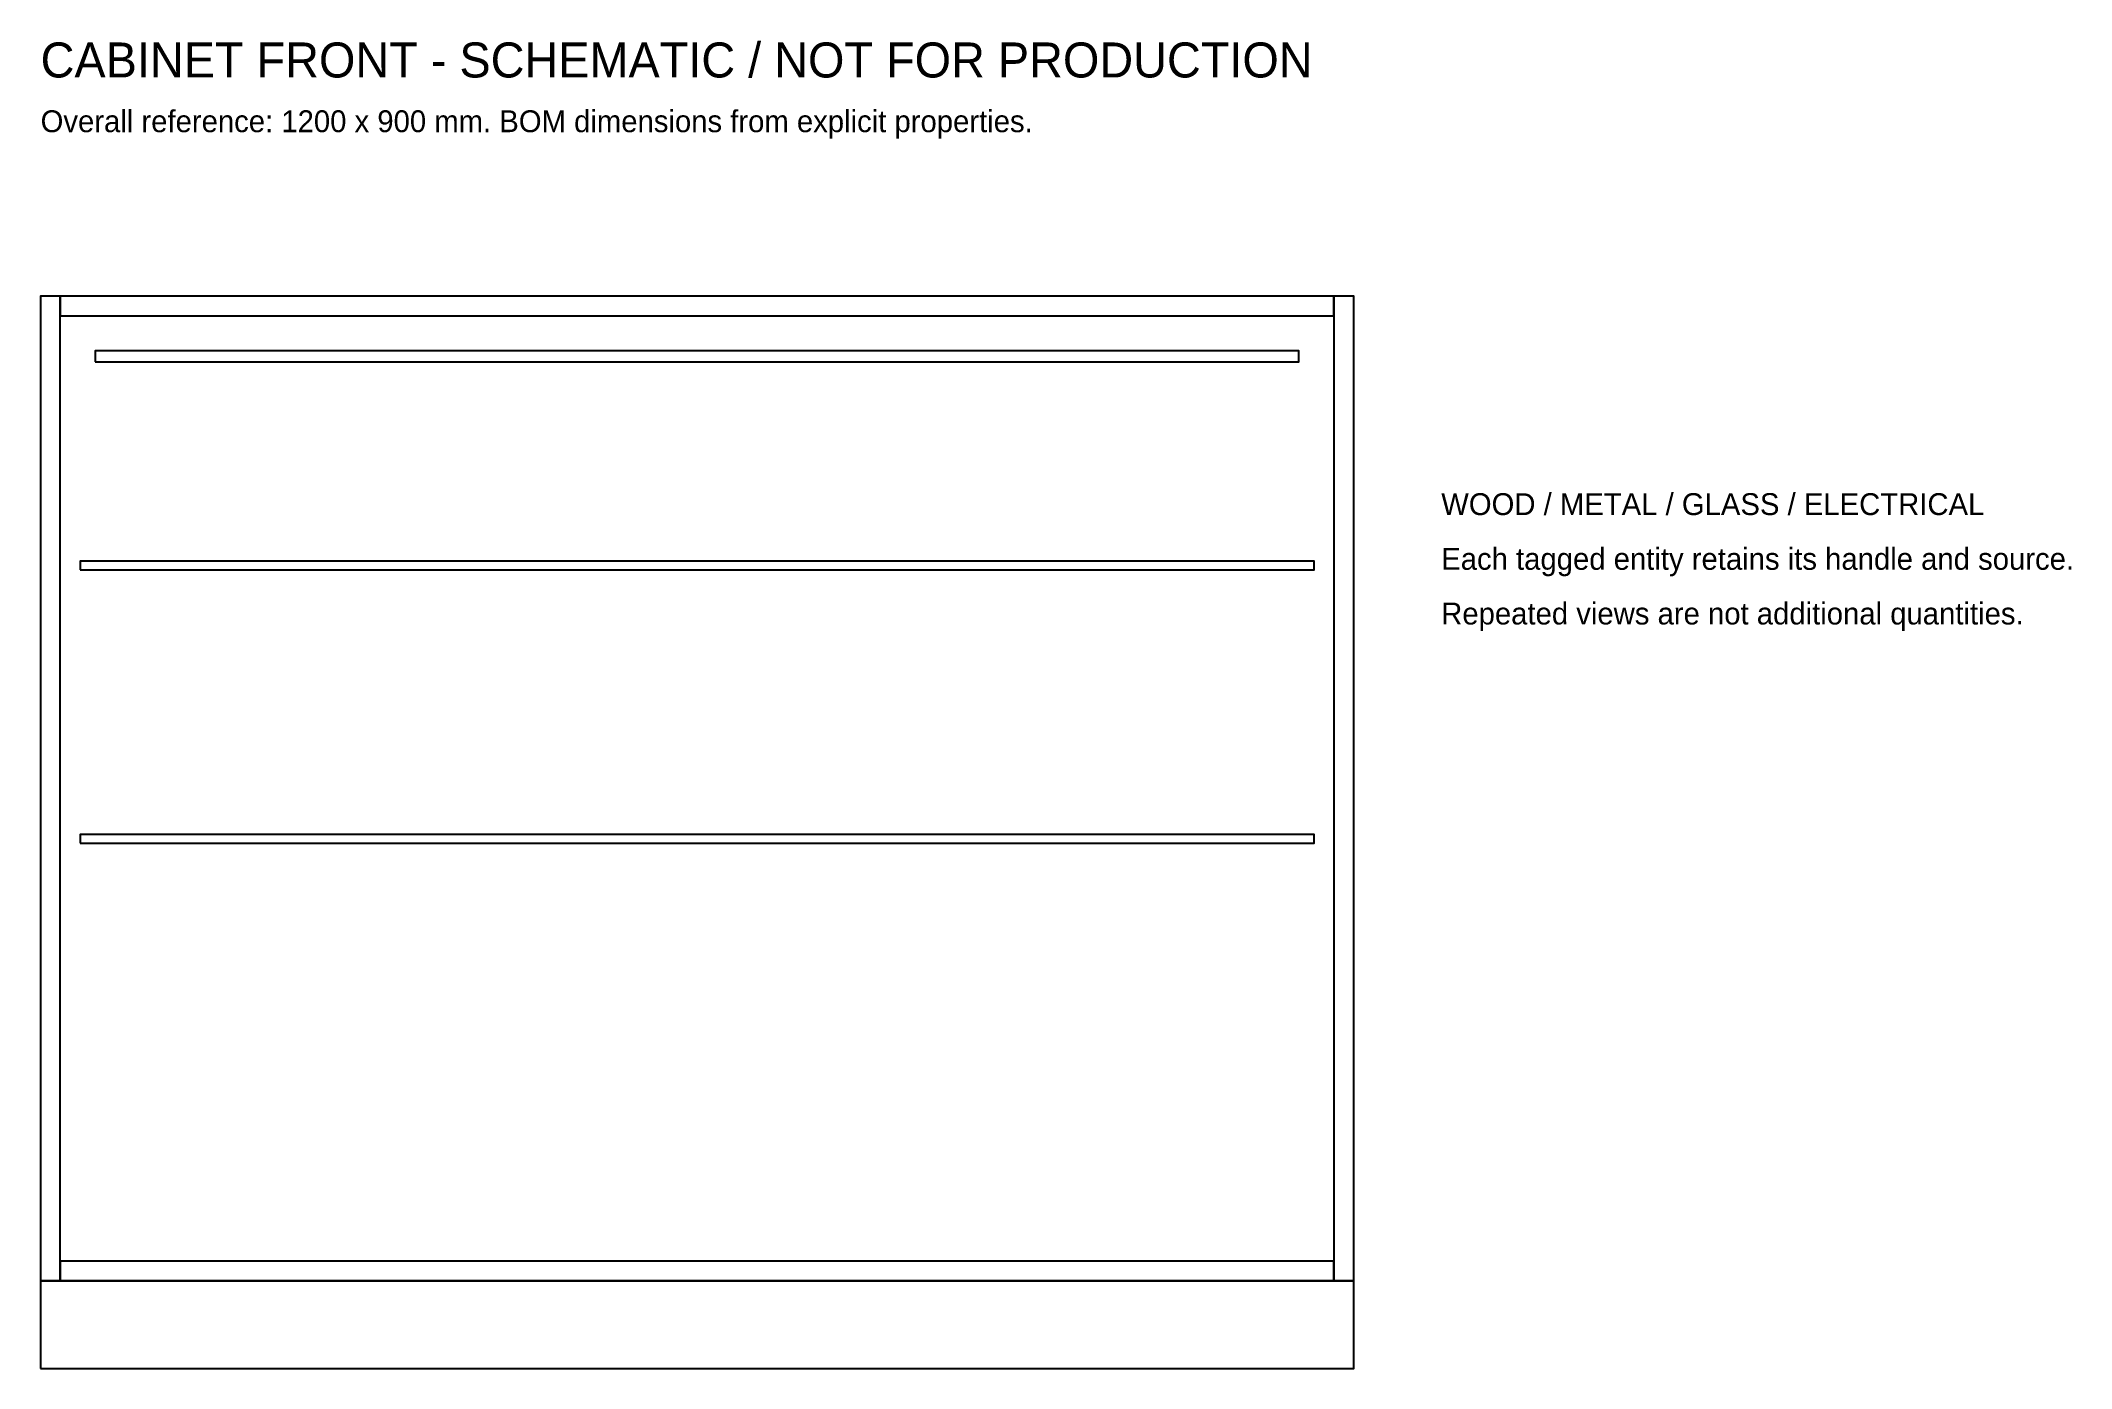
# Model space of a CAD drawing. Header units: millimetres. Extents: x 0 to 1856, y -80 to 1134.
import ezdxf

# ---------------------------------------------------------------- set-up
doc = ezdxf.new("R2010")
doc.units = ezdxf.units.MM

msp = doc.modelspace()

# ---------------------------------------------------------------- linework, layer by layer
at = {"layer": 'ELECTRICAL'}
msp.add_lwpolyline([(50, 840), (1150, 840), (1150, 850), (50, 850)], close=True, dxfattribs=at)
at = {"layer": 'GLASS'}
msp.add_lwpolyline([(36, 400), (1164, 400), (1164, 408), (36, 408)], close=True, dxfattribs=at)
at = {"layer": 'METAL'}
msp.add_lwpolyline([(0, -80), (1200, -80), (1200, 0), (0, 0)], close=True, dxfattribs=at)
at = {"layer": 'REFERENCE'}
for points in [[(0, 0), (1200, 0), (1200, 900), (0, 900)], [(18, 882), (1182, 882), (1182, 900), (18, 900)], [(1182, 0), (1200, 0), (1200, 900), (1182, 900)], [(36, 650), (1164, 650), (1164, 658), (36, 658)]]:
    msp.add_lwpolyline(points, close=True, dxfattribs=at)
at = {"layer": 'WOOD'}
for points in [[(0, 0), (18, 0), (18, 900), (0, 900)], [(18, 0), (1182, 0), (1182, 18), (18, 18)]]:
    msp.add_lwpolyline(points, close=True, dxfattribs=at)

# ---------------------------------------------------------------- texts
at = {"layer": 'NOTES'}
for s, height, p in [('CABINET FRONT - SCHEMATIC / NOT FOR PRODUCTION', 32, (0, 1100)), ('Overall reference: 1200 x 900 mm. BOM dimensions from explicit properties.', 20, (0, 1050)), ('WOOD / METAL / GLASS / ELECTRICAL', 20, (1280, 700)), ('Each tagged entity retains its handle and source.', 20, (1280, 650)), ('Repeated views are not additional quantities.', 20, (1280, 600))]:
    msp.add_text(s, height=height, dxfattribs=at).set_placement(p)

doc.saveas('drawing.dxf')
